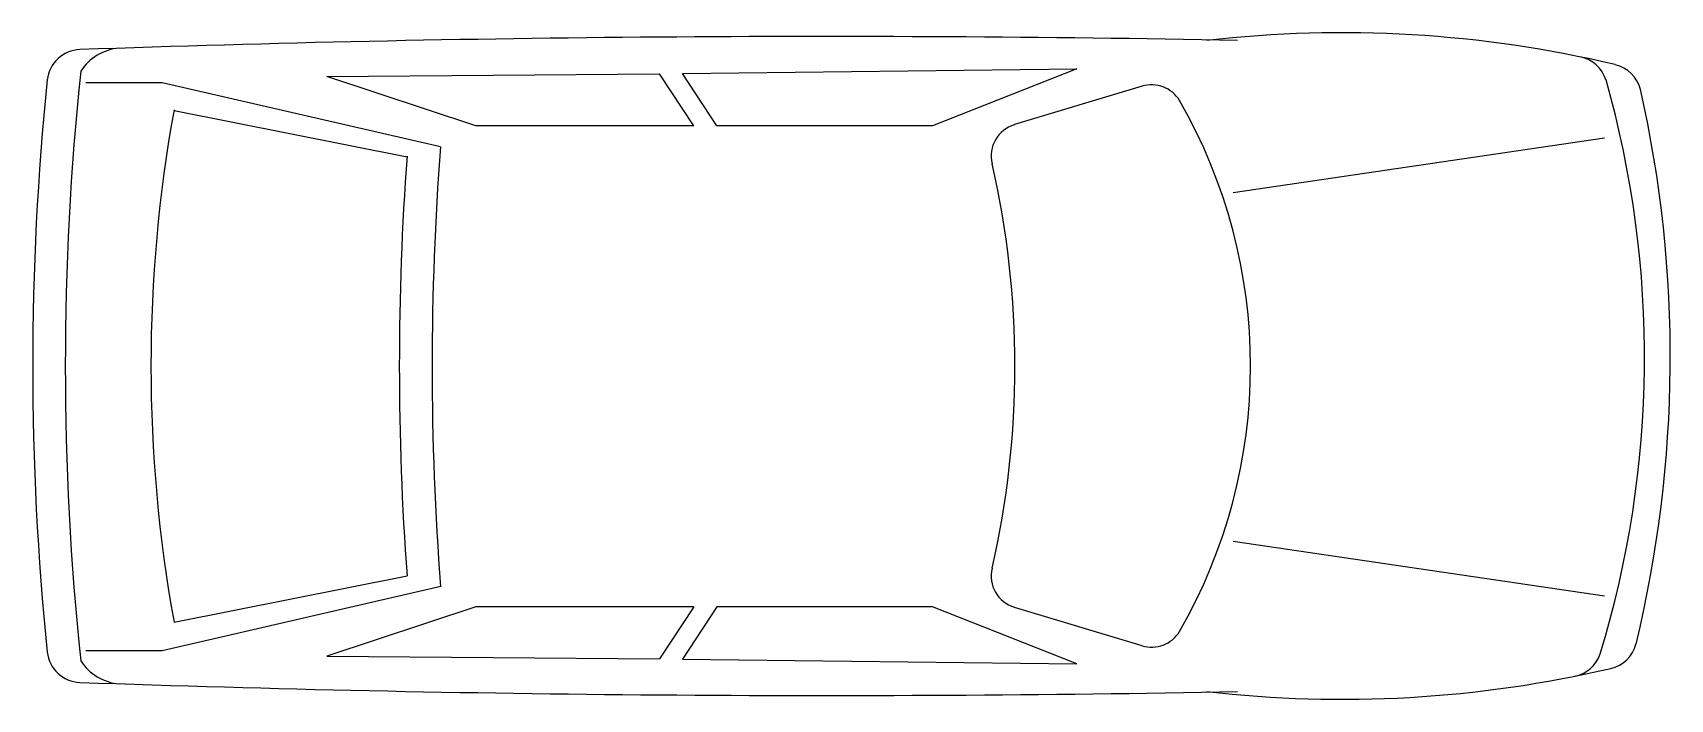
# Model space of a CAD drawing. Header units: millimetres. Extents: x -3288.96 to -3285.36, y 1897.45 to 1898.91.
import ezdxf

# ---------------------------------------------------------------- set-up
doc = ezdxf.new("R2010")
doc.units = ezdxf.units.MM
doc.header["$LTSCALE"] = 10
doc.layers.add('Veículos', color=2, linetype='Continuous')

msp = doc.modelspace()

# ---------------------------------------------------------------- linework, layer by layer
at = {"layer": 'Veículos'}
for p, q in [((-3288.3121, 1898.8139), (-3287.5811, 1898.8194)), ((-3287.5059, 1898.7052), (-3287.5811, 1898.8194)), ((-3287.5309, 1898.8201), (-3286.665, 1898.8308)), ((-3287.4551, 1898.7052), (-3287.5309, 1898.8201)), ((-3286.665, 1898.8308), (-3286.9815, 1898.7052)), ((-3288.6735, 1898.7999), (-3288.8415, 1898.7999)), ((-3288.0621, 1898.6592), (-3288.6735, 1898.7999)), ((-3287.9844, 1898.7052), (-3288.3121, 1898.8139)), ((-3286.5215, 1898.7926), (-3286.8017, 1898.708)), ((-3288.6474, 1898.7391), (-3288.1357, 1898.6375)), ((-3287.5059, 1898.7052), (-3287.9844, 1898.7052)), ((-3286.9815, 1898.7052), (-3287.4551, 1898.7052)), ((-3285.5055, 1898.6785), (-3286.3215, 1898.5585)), ((-3285.5055, 1897.6719), (-3286.3215, 1897.7919)), ((-3288.6474, 1897.6146), (-3288.1357, 1897.7162)), ((-3288.0618, 1897.6927), (-3288.6735, 1897.5519)), ((-3287.9844, 1897.6485), (-3288.3121, 1897.5398)), ((-3287.5059, 1897.6485), (-3287.9844, 1897.6485)), ((-3287.5059, 1897.6485), (-3287.5811, 1897.5343)), ((-3287.4551, 1897.6485), (-3287.5309, 1897.5336)), ((-3286.9815, 1897.6485), (-3287.4551, 1897.6485)), ((-3286.665, 1897.5229), (-3286.9815, 1897.6485)), ((-3286.5215, 1897.5626), (-3286.8017, 1897.6472)), ((-3288.6735, 1897.5519), (-3288.8415, 1897.5519)), ((-3288.3121, 1897.5398), (-3287.5811, 1897.5343)), ((-3287.5309, 1897.5336), (-3286.665, 1897.5229))]:
    msp.add_line(p, q, dxfattribs=at)
for centre, radius, start, end in [((-3287.2154, 1852.2314), 46.6703, 88.89024, 92.01225), ((-3286.082, 1896.3106), 2.5994, 76.6607, 96.5655), ((-3288.8513, 1898.7977), 0.0752, 92.1119, 173.4899), ((-3288.7593, 1898.766), 0.1104, 94.3987, 147.5288), ((-3285.5742, 1898.7831), 0.0752, 17.8179, 78.3942), ((-3282.6761, 1898.1776), 6.2102, 174.01419, 185.98581), ((-3285.4996, 1898.7666), 0.0752, 14.3452, 76.6607), ((-3282.7003, 1898.1776), 6.2575, 174.2342, 185.7658), ((-3286.5007, 1898.7236), 0.072, 31.1455, 106.7984), ((-3287.6528, 1898.1971), 2.2349, 343.0347, 15.8141), ((-3288.0436, 1898.1971), 2.6822, 346.3976, 12.667), ((-3287.4525, 1898.1776), 1.1693, 330.0774, 29.9226), ((-3285.5528, 1898.1776), 3.1454, 169.6897, 190.3103), ((-3286.7809, 1898.639), 0.072, 106.7984, 193.6631), ((-3281.8164, 1898.1777), 6.2643, 175.59188, 184.44072), ((-3281.8572, 1898.1776), 6.2955, 175.79714, 184.20286), ((-3288.7864, 1898.1776), 1.9859, 347.0683, 12.9317), ((-3286.7809, 1897.7162), 0.072, 166.3369, 253.2016), ((-3286.5007, 1897.6316), 0.072, 253.2016, 328.8545), ((-3285.5092, 1897.5863), 0.0752, 283.1156, 344.5941), ((-3288.8513, 1897.5575), 0.0752, 186.5101, 267.8881), ((-3288.7593, 1897.5892), 0.1104, 212.4712, 265.6013), ((-3285.5863, 1897.5696), 0.0752, 281.3249, 340.8826), ((-3286.082, 1900.0446), 2.5994, 263.4345, 283.1156), ((-3287.2154, 1944.1238), 46.6703, 267.98775, 271.10976)]:
    msp.add_arc(centre, radius, start, end, dxfattribs=at)

doc.saveas('drawing.dxf')
